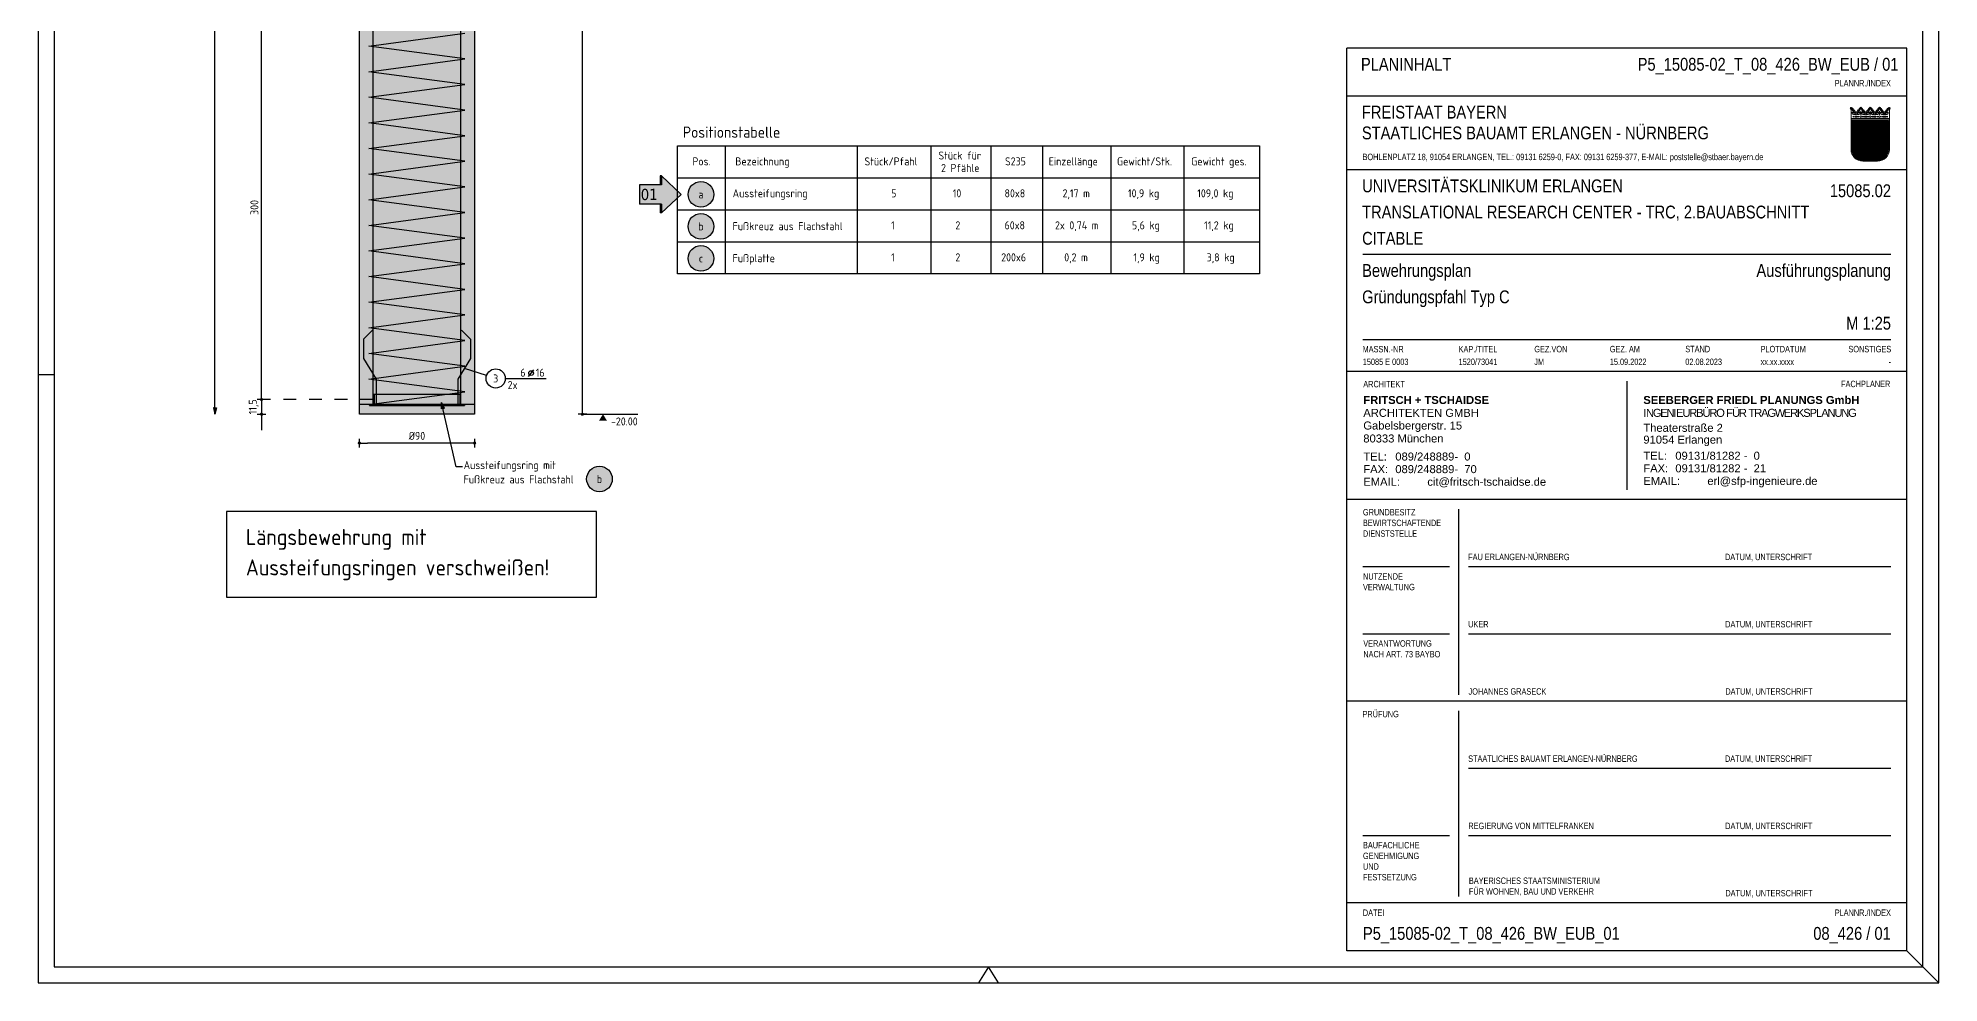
# Model space of a CAD drawing. Extents: x -16.3 to 3.5, y -17.8 to 4.2.
# Drawn here: x -16.27 to -1.42, y -17.78 to -10.4 of the extents above; entities that cross this region are included whole.
import ezdxf
from ezdxf.enums import TextEntityAlignment as Align

# ---------------------------------------------------------------- set-up
doc = ezdxf.new("R2010")
doc.units = 0
doc.header["$LTSCALE"] = 0.25
doc.linetypes.add('AUSGEZOGEN', pattern=[1000.01, 1000, 0.01])
doc.linetypes.add('DASHDOT2', pattern=[0.5, 0.25, -0.125, 0, -0.125])
for name, color, linetype in [('40 A Plankopf Text F+T', 7, 'Continuous'), ('ACHSEN', 7, 'Continuous'), ('BET-ANS', 7, 'Continuous'), ('BETON', 7, 'Continuous'), ('grau_hell', 7, 'Continuous'), ('grau_mittel', 7, 'Continuous'), ('HILFE', 7, 'Continuous'), ('index', 7, 'Continuous'), ('koten', 7, 'Continuous'), ('MASSE', 7, 'Continuous'), ('OBJEKT', 7, 'Continuous'), ('POS', 7, 'Continuous'), ('RAHMEN', 7, 'Continuous'), ('RND', 7, 'Continuous'), ('STAHL', 7, 'Continuous'), ('TEXT', 7, 'Continuous')]:
    doc.layers.add(name, color=color, linetype=linetype)
doc.layers.add('NOPLOT', color=7, linetype='Continuous', plot=False)
doc.styles.add('ERSTELLTER_STIL_3', font='arial.ttf')
doc.styles.add('ERSTELLTER_STIL_4', font='arialbd.ttf')
doc.styles.add('helv', font='tahoma.ttf')
doc.styles.add('plankopf_ArialN', font='ARIALN.TTF')
doc.styles.add('txt', font='isocp.shx')
doc.dimstyles.new('DOT_I', dxfattribs={"dimscale": 0.25, "dimtxt": 0.25, "dimasz": 0.25, "dimexe": 0.1, "dimexo": 0.3, "dimgap": 0.1, "dimtad": 1, "dimdec": 3, "dimzin": 3, "dimtxsty": 'txt', "dimblk": 'DOT', "dimblk1": 'DOT', "dimblk2": 'DOT', "dimsah": 1, "dimcen": 0.1, "dimse1": 1, "dimse2": 1, "dimazin": 0, "dimtfac": 1, "dimtdec": 4, "dimtix": 1, "dimtmove": 2, "dimatfit": 3, "dimfxl": 0, "dimtvp": 1, "dimtolj": 1, "dimtzin": 0, "dimarcsym": 0})
pattern_1 = [(0, (-322.07857, -163.97815), (8e-17, 0.254), [])]

# ---------------------------------------------------------------- blocks, each defined once
blk = doc.blocks.new('DINA1')
at = {"layer": 'RAHMEN'}
for p, q in [((0, 59.4), (0, 0)), ((84.1, 59.4), (0, 59.4)), ((84.1, 0), (84.1, 59.4)), ((0, 0), (84.1, 0))]:
    blk.add_line(p, q, dxfattribs=at)
at = {"layer": 'RAHMEN', "color": 5}
for p, q in [((2, 58.9), (2, 0.5)), ((83.6, 58.9), (2, 58.9)), ((83.6, 0.5), (83.6, 58.9)), ((2, 0.5), (83.6, 0.5))]:
    blk.add_line(p, q, dxfattribs=at)
at = {"layer": 'RAHMEN', "color": 7, "linetype": 'Continuous'}
for p, q in [((41.74, 59.4), (42.05, 58.9)), ((42.05, 58.9), (42.36, 59.4)), ((84.1, 30.01), (83.6, 29.7)), ((83.6, 29.7), (84.1, 29.39)), ((42.05, 0.5), (41.74, 0)), ((42.36, 0), (42.05, 0.5))]:
    blk.add_line(p, q, dxfattribs=at)
at = {"layer": 'RAHMEN', "color": 7}
for p, q in [((21, 0), (21, 0.5)), ((46.1, 0), (46.1, 0.5)), ((65.1, 0.5), (65.1, 0))]:
    blk.add_line(p, q, dxfattribs=at)
at = {"layer": 'RAHMEN', "color": 7, "style": 'txt'}
blk.add_text('DIN A1   0.5 m2', height=0.25, dxfattribs=at).set_placement((1.989, 0.133))
blk = doc.blocks.new('Bundeslandwappen')
at = {"lineweight": 9, "true_color": 0xffffff}
for points in [[(-5.75, 16.5), (-5.98, 16.5), (-5.98, 16.29), (-5.75, 16.29)], [(-5.09, 15.68), (-5.31, 15.68), (-5.31, 15.47), (-5.09, 15.47)], [(-3.49, 15.68), (-3.71, 15.68), (-3.71, 15.47), (-3.49, 15.47)], [(-2.82, 16.5), (-3.05, 16.5), (-3.05, 16.29), (-2.82, 16.29)], [(-2.15, 15.68), (-2.38, 15.68), (-2.38, 15.47), (-2.15, 15.47)], [(-0.56, 15.68), (-0.78, 15.68), (-0.78, 15.47), (-0.56, 15.47)], [(0.11, 16.5), (-0.11, 16.5), (-0.11, 16.29), (0.11, 16.29)], [(0.78, 15.68), (0.56, 15.68), (0.56, 15.47), (0.78, 15.47)], [(2.38, 15.68), (2.15, 15.68), (2.15, 15.47), (2.38, 15.47)], [(3.05, 16.5), (2.82, 16.5), (2.82, 16.29), (3.05, 16.29)], [(3.71, 15.68), (3.49, 15.68), (3.49, 15.47), (3.71, 15.47)], [(5.31, 15.68), (5.09, 15.68), (5.09, 15.47), (5.31, 15.47)], [(5.98, 16.5), (5.75, 16.5), (5.75, 16.29), (5.98, 16.29)]]:
    blk.add_hatch(color=7, dxfattribs=at).paths.add_polyline_path(points)
at = {"true_color": 0xffffff}
for points in [[(-5.34, 12.59), (-5.7, 12.59), (-5.7, 12.19), (-5.07, 11.96)], [(-1.42, 10.67), (-5.07, 11.96), (-3.57, 8.42), (0.08, 7.13)], [(0.86, 12.59), (-2.24, 12.59), (-1.42, 10.67), (2.23, 9.38)], [(3.96, 12.59), (1.66, 12.59), (4.37, 11.63)], [(-3.57, 8.42), (-5.7, 9.18), (-5.7, 6.17), (-2.07, 4.88)], [(-5.7, 6.14), (-5.7, 3.7, 0.041392), (-5.65, 3.14), (-4.21, 2.63)], [(3.73, 5.84), (0.08, 7.13), (1.58, 3.59), (5.23, 2.29)], [(5.7, 8.15), (2.23, 9.38), (3.73, 5.84), (5.7, 5.14)], [(5.7, 11.16), (4.37, 11.63), (5.7, 8.5)], [(-0.56, 1.34), (-4.21, 2.63), (-3.29, 0.45, 0.073774), (-2.3, 0.3), (-0.12, 0.3)], [(1.58, 3.59), (-2.07, 4.88), (-0.56, 1.34), (2.36, 0.3, 0.043654), (2.95, 0.36)]]:
    blk.add_hatch(color=7, dxfattribs=at).paths.add_polyline_path(points)
at = {"lineweight": 9}
h = blk.add_hatch(dxfattribs=at)
h.set_pattern_fill('ANSI31', color=256, scale=0.08, angle=315, style=0)
h.set_pattern_definition(pattern_1)
h.paths.add_polyline_path([(-5.07, 11.96), (-5.7, 12.19), (-5.7, 9.18), (-3.57, 8.42)])
h = blk.add_hatch(dxfattribs=at)
h.set_pattern_fill('ANSI31', color=256, scale=0.08, angle=315, style=0)
h.set_pattern_definition(pattern_1)
h.paths.add_polyline_path([(-2.24, 12.59), (-5.34, 12.59), (-5.07, 11.96), (-1.42, 10.67)])
h = blk.add_hatch(dxfattribs=at)
h.set_pattern_fill('ANSI31', color=256, scale=0.08, angle=315, style=0)
h.set_pattern_definition(pattern_1)
h.paths.add_polyline_path([(4.37, 11.63), (1.66, 12.59), (0.86, 12.59), (2.23, 9.38), (5.7, 8.15), (5.7, 8.5)])
h = blk.add_hatch(dxfattribs=at)
h.set_pattern_fill('ANSI31', color=256, scale=0.08, angle=315, style=0)
h.set_pattern_definition(pattern_1)
h.paths.add_polyline_path([(5.7, 12.59), (3.96, 12.59), (4.37, 11.63), (5.7, 11.16)])
h = blk.add_hatch(dxfattribs=at)
h.set_pattern_fill('ANSI31', color=256, scale=0.08, angle=315, style=0)
h.set_pattern_definition(pattern_1)
h.paths.add_polyline_path([(-2.07, 4.88), (-5.7, 6.17), (-5.7, 6.14), (-4.21, 2.63), (-0.56, 1.34)])
h = blk.add_hatch(dxfattribs=at)
h.set_pattern_fill('ANSI31', color=256, scale=0.08, angle=315, style=0)
h.set_pattern_definition(pattern_1)
h.paths.add_polyline_path([(0.08, 7.13), (-3.57, 8.42), (-2.07, 4.88), (1.58, 3.59)])
h = blk.add_hatch(dxfattribs=at)
h.set_pattern_fill('ANSI31', color=256, scale=0.08, angle=315, style=0)
h.set_pattern_definition(pattern_1)
h.paths.add_polyline_path([(2.23, 9.38), (-1.42, 10.67), (0.08, 7.13), (3.73, 5.84)])
h = blk.add_hatch(dxfattribs=at)
h.set_pattern_fill('ANSI31', color=256, scale=0.08, angle=315, style=0)
h.set_pattern_definition(pattern_1)
h.paths.add_polyline_path([(-4.21, 2.63), (-5.65, 3.14, 0.285055), (-3.29, 0.45)])
h = blk.add_hatch(dxfattribs=at)
h.set_pattern_fill('ANSI31', color=256, scale=0.08, angle=315, style=0)
h.set_pattern_definition(pattern_1)
h.paths.add_polyline_path([(-0.56, 1.34), (-0.12, 0.3), (2.3, 0.3, 0.004354), (2.36, 0.3)])
h = blk.add_hatch(dxfattribs=at)
h.set_pattern_fill('ANSI31', color=256, scale=0.08, angle=315, style=0)
h.set_pattern_definition(pattern_1)
h.paths.add_polyline_path([(5.31, 2.11), (5.23, 2.29), (1.58, 3.59), (2.95, 0.36, 0.22704)])
h = blk.add_hatch(dxfattribs=at)
h.set_pattern_fill('ANSI31', color=256, scale=0.08, angle=315, style=0)
h.set_pattern_definition(pattern_1)
h.paths.add_polyline_path([(5.7, 5.14), (3.73, 5.84), (5.23, 2.29), (5.37, 2.24, 0.111178), (5.7, 3.7)])
for p, q in [((-6, 16.1), (-6, 3.7)), ((-6, 13.29), (6, 13.29)), ((-6, 12.94), (6, 12.94)), ((-5.7, 12.59), (-5.7, 3.7)), ((-5.7, 12.59), (5.7, 12.59)), ((-5.7, 12.19), (5.7, 8.15)), ((-5.64, 14.97), (-5.64, 15.18)), ((-5.61, 16.59), (-5.62, 16.68)), ((-5.34, 12.59), (-0.12, 0.3)), ((-5.33, 15.19), (-5.33, 15.05)), ((-4.68, 14.54), (-5.26, 14.54)), ((-4.12, 14.54), (-3.54, 14.54)), ((-3.47, 15.19), (-3.47, 15.05)), ((-3.36, 13.9), (-2.93, 14.17)), ((-2.93, 13.63), (-3.36, 13.9)), ((-3.19, 16.59), (-3.18, 16.67)), ((-3.16, 14.97), (-3.16, 15.18)), ((-2.93, 15.58), (-2.93, 14.47)), ((-2.93, 14.17), (-2.5, 13.9)), ((-2.5, 13.9), (-2.93, 13.63)), ((-2.71, 14.97), (-2.71, 15.18)), ((-2.68, 16.59), (-2.69, 16.67)), ((-2.4, 15.19), (-2.4, 15.05)), ((-1.74, 14.54), (-2.32, 14.54)), ((-2.24, 12.59), (2.95, 0.36)), ((-1.19, 14.54), (-0.61, 14.54)), ((-0.54, 15.19), (-0.54, 15.05)), ((0, 14.17), (-0.43, 13.9)), ((-0.43, 13.9), (0, 13.63)), ((-0.25, 16.59), (-0.24, 16.67)), ((-0.22, 14.97), (-0.22, 15.18)), ((0, 15.58), (0, 14.47)), ((0.43, 13.9), (0, 14.17)), ((0, 13.63), (0.43, 13.9)), ((0.22, 14.97), (0.22, 15.18)), ((0.25, 16.59), (0.24, 16.67)), ((0.54, 15.19), (0.54, 15.05)), ((1.19, 14.54), (0.61, 14.54)), ((0.86, 12.59), (5.31, 2.11)), ((1.66, 12.59), (5.7, 11.16)), ((1.74, 14.54), (2.32, 14.54)), ((2.4, 15.19), (2.4, 15.05)), ((2.93, 14.17), (2.5, 13.9)), ((2.5, 13.9), (2.93, 13.63)), ((2.68, 16.59), (2.69, 16.67)), ((2.71, 14.97), (2.71, 15.18)), ((2.93, 15.58), (2.93, 14.47)), ((3.36, 13.9), (2.93, 14.17)), ((2.93, 13.63), (3.36, 13.9)), ((3.16, 14.97), (3.16, 15.18)), ((3.19, 16.59), (3.18, 16.67)), ((3.47, 15.19), (3.47, 15.05)), ((4.12, 14.54), (3.54, 14.54)), ((3.96, 12.59), (5.7, 8.5)), ((4.68, 14.54), (5.26, 14.54)), ((5.33, 15.19), (5.33, 15.05)), ((5.61, 16.59), (5.62, 16.68)), ((5.64, 14.97), (5.64, 15.18)), ((5.7, 3.7), (5.7, 12.59)), ((6, 3.7), (6, 16.1)), ((-5.7, 9.18), (5.7, 5.14)), ((-5.7, 6.17), (5.37, 2.24)), ((-5.7, 6.14), (-3.29, 0.45)), ((-5.66, 3.14), (2.36, 0.3)), ((-2.3, 0.3), (2.3, 0.3)), ((-2.3, 0), (2.3, 0))]:
    blk.add_line(p, q, dxfattribs=at)
for points in [[(-5.75, 16.29), (-5.98, 16.29), (-5.98, 16.5), (-5.75, 16.5)], [(-5.09, 15.47), (-5.31, 15.47), (-5.31, 15.68), (-5.09, 15.68)], [(-4.07, 13.71), (-4.83, 13.71), (-4.83, 14.1), (-4.07, 14.1)], [(-3.71, 15.47), (-3.49, 15.47), (-3.49, 15.68), (-3.71, 15.68)], [(-2.82, 16.29), (-3.05, 16.29), (-3.05, 16.5), (-2.82, 16.5)], [(-2.15, 15.47), (-2.38, 15.47), (-2.38, 15.68), (-2.15, 15.68)], [(-1.8, 13.71), (-1.04, 13.71), (-1.04, 14.1), (-1.8, 14.1)], [(-0.78, 15.47), (-0.56, 15.47), (-0.56, 15.68), (-0.78, 15.68)], [(0.11, 16.29), (-0.11, 16.29), (-0.11, 16.5), (0.11, 16.5)], [(0.78, 15.47), (0.56, 15.47), (0.56, 15.68), (0.78, 15.68)], [(1.8, 13.71), (1.04, 13.71), (1.04, 14.1), (1.8, 14.1)], [(2.15, 15.47), (2.38, 15.47), (2.38, 15.68), (2.15, 15.68)], [(3.05, 16.29), (2.82, 16.29), (2.82, 16.5), (3.05, 16.5)], [(3.71, 15.47), (3.49, 15.47), (3.49, 15.68), (3.71, 15.68)], [(4.07, 13.71), (4.83, 13.71), (4.83, 14.1), (4.07, 14.1)], [(5.09, 15.47), (5.31, 15.47), (5.31, 15.68), (5.09, 15.68)], [(5.75, 16.29), (5.98, 16.29), (5.98, 16.5), (5.75, 16.5)]]:
    blk.add_lwpolyline(points, close=True, dxfattribs=at)
for centre in [(-5.28, 13.9), (-3.71, 13.9), (-2.2, 13.9), (-0.68, 13.9), (0.68, 13.9), (2.2, 13.9), (3.71, 13.9), (5.28, 13.9)]:
    blk.add_circle(centre, 0.123, dxfattribs=at)
for centre, radius, start, end in [((-5.89, 16.45), 0.362, 44.66814, 253.11831), ((-5.67, 16.67), 0.05, 6.6615, 44.66814), ((-5.49, 15.18), 0.157, 3.2756, 179.55206), ((-5.19, 14.99), 0.453, 182.83284, 261.30427), ((-5.56, 16.59), 0.05, 186.6615, 265.62087), ((-5.42, 15.99), 0.179, 74.78828, 15.13561), ((-5.59, 16.26), 0.281, 346.02321, 85.62087), ((-5.36, 16.21), 0.05, 254.78828, 346.02321), ((-5.26, 15.23), 0.191, 249.63581, 3.08566), ((-5.2, 16.05), 0.05, 93.06329, 195.13561), ((-5.19, 15.87), 0.224, 350.95424, 93.06329), ((-5.02, 15.24), 0.05, 82.94673, 183.08566), ((-4.99, 15.54), 0.249, 262.94673, 77.88554), ((-4.92, 15.83), 0.05, 170.95424, 257.88554), ((-4.62, 14.89), 0.224, 71.40005, 0), ((-4.71, 14.85), 0.312, 275.96495, 353.97732), ((-4.4, 15.24), 0.208, 317.07745, 222.92255), ((-4.18, 14.89), 0.224, 180, 108.59995), ((-4.09, 14.85), 0.312, 186.02268, 264.03505), ((-3.81, 15.54), 0.249, 102.11446, 277.05327), ((-3.88, 15.83), 0.05, 282.11446, 9.04576), ((-3.61, 15.87), 0.224, 86.93671, 189.04576), ((-3.78, 15.24), 0.05, 356.91434, 97.05327), ((-3.54, 15.23), 0.191, 176.91434, 290.36419), ((-3.6, 16.05), 0.05, 344.86439, 86.93671), ((-3.38, 15.99), 0.179, 164.86439, 105.21172), ((-3.61, 14.99), 0.453, 278.69573, 357.16716), ((-3.21, 16.26), 0.281, 94.37913, 193.97679), ((-3.44, 16.21), 0.05, 193.97679, 285.21172), ((-3.31, 15.18), 0.157, 0.44794, 176.7244), ((-3.24, 16.59), 0.05, 274.37913, 353.3385), ((-3.13, 16.67), 0.05, 155.22882, 173.3385), ((-2.93, 16.58), 0.264, 24.0166, 155.34093), ((-2.55, 15.18), 0.157, 3.2756, 179.55206), ((-2.26, 14.99), 0.453, 182.83284, 261.30427), ((-2.74, 16.66), 0.05, 6.6615, 24.0166), ((-2.63, 16.59), 0.05, 186.6615, 265.62087), ((-2.49, 15.99), 0.179, 74.78828, 15.13561), ((-2.65, 16.26), 0.281, 346.02321, 85.62087), ((-2.43, 16.21), 0.05, 254.78828, 346.02321), ((-2.33, 15.23), 0.191, 249.63581, 3.08566), ((-2.27, 16.05), 0.05, 93.06329, 195.13561), ((-2.26, 15.87), 0.224, 350.95424, 93.06329), ((-2.09, 15.24), 0.05, 82.94673, 183.08566), ((-2.05, 15.54), 0.249, 262.94673, 77.88554), ((-1.99, 15.83), 0.05, 170.95424, 257.88554), ((-1.69, 14.89), 0.224, 71.40005, 0), ((-1.78, 14.85), 0.312, 275.96495, 353.97732), ((-1.47, 15.24), 0.208, 317.07745, 222.92255), ((-1.24, 14.89), 0.224, 180, 108.59995), ((-1.16, 14.85), 0.312, 186.02268, 264.03505), ((-0.88, 15.54), 0.249, 102.11446, 277.05327), ((-0.94, 15.83), 0.05, 282.11446, 9.04576), ((-0.67, 15.87), 0.224, 86.93671, 189.04576), ((-0.84, 15.24), 0.05, 356.91434, 97.05327), ((-0.6, 15.23), 0.191, 176.91434, 290.36419), ((-0.66, 16.05), 0.05, 344.86439, 86.93671), ((-0.44, 15.99), 0.179, 164.86439, 105.21172), ((-0.68, 14.99), 0.453, 278.69573, 357.16716), ((-0.28, 16.26), 0.281, 94.37913, 193.97679), ((-0.5, 16.21), 0.05, 193.97679, 285.21172), ((-0.38, 15.18), 0.157, 0.44794, 176.7244), ((-0.3, 16.59), 0.05, 274.37913, 353.3385), ((0, 16.58), 0.264, 24.0166, 155.34093), ((-0.19, 16.67), 0.05, 155.22882, 173.3385), ((0.38, 15.18), 0.157, 3.2756, 179.55206), ((0.68, 14.99), 0.453, 182.83284, 261.30427), ((0.19, 16.66), 0.05, 6.6615, 24.0166), ((0.3, 16.59), 0.05, 186.6615, 265.62087), ((0.44, 15.99), 0.179, 74.78828, 15.13561), ((0.28, 16.26), 0.281, 346.02321, 85.62087), ((0.5, 16.21), 0.05, 254.78828, 346.02321), ((0.6, 15.23), 0.191, 249.63581, 3.08566), ((0.66, 16.05), 0.05, 93.06329, 195.13561), ((0.67, 15.87), 0.224, 350.95424, 93.06329), ((0.84, 15.24), 0.05, 82.94673, 183.08566), ((0.88, 15.54), 0.249, 262.94673, 77.88554), ((0.94, 15.83), 0.05, 170.95424, 257.88554), ((1.24, 14.89), 0.224, 71.40005, 0), ((1.16, 14.85), 0.312, 275.96495, 353.97732), ((1.47, 15.24), 0.208, 317.07745, 222.92255), ((1.69, 14.89), 0.224, 180, 108.59995), ((1.78, 14.85), 0.312, 186.02268, 264.03505), ((2.05, 15.54), 0.249, 102.11446, 277.05327), ((1.99, 15.83), 0.05, 282.11446, 9.04576), ((2.26, 15.87), 0.224, 86.93671, 189.04576), ((2.09, 15.24), 0.05, 356.91434, 97.05327), ((2.33, 15.23), 0.191, 176.91434, 290.36419), ((2.27, 16.05), 0.05, 344.86439, 86.93671), ((2.49, 15.99), 0.179, 164.86439, 105.21172), ((2.26, 14.99), 0.453, 278.69573, 357.16716), ((2.65, 16.26), 0.281, 94.37913, 193.97679), ((2.43, 16.21), 0.05, 193.97679, 285.21172), ((2.55, 15.18), 0.157, 0.44794, 176.7244), ((2.63, 16.59), 0.05, 274.37913, 353.3385), ((2.93, 16.58), 0.264, 24.0166, 155.34093), ((2.74, 16.67), 0.05, 155.22882, 173.3385), ((3.31, 15.18), 0.157, 3.2756, 179.55206), ((3.61, 14.99), 0.453, 182.83284, 261.30427), ((3.13, 16.66), 0.05, 6.6615, 24.0166), ((3.24, 16.59), 0.05, 186.6615, 265.62087), ((3.38, 15.99), 0.179, 74.78828, 15.13561), ((3.21, 16.26), 0.281, 346.02321, 85.62087), ((3.44, 16.21), 0.05, 254.78828, 346.02321), ((3.54, 15.23), 0.191, 249.63581, 3.08566), ((3.6, 16.05), 0.05, 93.06329, 195.13561), ((3.61, 15.87), 0.224, 350.95424, 93.06329), ((3.78, 15.24), 0.05, 82.94673, 183.08566), ((3.81, 15.54), 0.249, 262.94673, 77.88554), ((3.88, 15.83), 0.05, 170.95424, 257.88554), ((4.18, 14.89), 0.224, 71.40005, 0), ((4.09, 14.85), 0.312, 275.96495, 353.97732), ((4.4, 15.24), 0.208, 317.07745, 222.92255), ((4.62, 14.89), 0.224, 180, 108.59995), ((4.71, 14.85), 0.312, 186.02268, 264.03505), ((4.99, 15.54), 0.249, 102.11446, 277.05327), ((4.92, 15.83), 0.05, 282.11446, 9.04576), ((5.19, 15.87), 0.224, 86.93671, 189.04576), ((5.02, 15.24), 0.05, 356.91434, 97.05327), ((5.26, 15.23), 0.191, 176.91434, 290.36419), ((5.2, 16.05), 0.05, 344.86439, 86.93671), ((5.42, 15.99), 0.179, 164.86439, 105.21172), ((5.19, 14.99), 0.453, 278.69573, 357.16716), ((5.59, 16.26), 0.281, 94.37913, 193.97679), ((5.36, 16.21), 0.05, 193.97679, 285.21172), ((5.49, 15.18), 0.157, 0.44794, 176.7244), ((5.56, 16.59), 0.05, 274.37913, 353.3385), ((5.67, 16.67), 0.05, 135.33186, 173.3385), ((5.89, 16.45), 0.362, 286.88169, 135.33186), ((-2.3, 3.7), 3.7, 180, 270), ((-2.3, 3.7), 3.4, 180, 270), ((2.3, 3.7), 3.7, 270, 0), ((2.3, 3.7), 3.4, 270, 0)]:
    blk.add_arc(centre, radius, start, end, dxfattribs=at)
blk = doc.blocks.new('Plankopf_PU')
for p, q in [((-18.5, 25.4), (-18.5, 27.7)), ((-1, 27.7), (-18.5, 27.7)), ((-1, 27.7), (-18.5, 27.7)), ((-1, 25.4), (-1, 27.7)), ((-1, 25.4), (-18.5, 25.4)), ((-1, 25.4), (-18.5, 25.4)), ((-18.5, 19.1), (-18.5, 25.4)), ((-1, 19.1), (-1, 25.4)), ((-1.5, 22.75), (-18, 22.75)), ((-18, 20.1), (-1.5, 20.1)), ((-18.5, 15.1), (-18.5, 19.1)), ((-1, 19.1), (-18.5, 19.1)), ((-1, 15.1), (-1, 19.1)), ((-9.75, 18.8), (-9.75, 15.4)), ((-1, 15.1), (-18.5, 15.1)), ((-1, 15.1), (-18.5, 15.1)), ((-18.5, 8.8), (-18.5, 15.1)), ((-1, 8.8), (-1, 15.1)), ((-15, 9), (-15, 14.8)), ((-15.3, 13), (-18, 13)), ((-1.5, 13), (-14.7, 13)), ((-15.3, 10.9), (-18, 10.9)), ((-1.5, 10.9), (-14.7, 10.9)), ((-18.5, 2.5), (-18.5, 8.8)), ((-1, 8.8), (-18.5, 8.8)), ((-15, 2.7), (-15, 8.5)), ((-1, 2.5), (-1, 8.8)), ((-1.5, 6.7), (-14.7, 6.7)), ((-15.3, 4.6), (-18, 4.6)), ((-1.5, 4.6), (-14.7, 4.6)), ((-1, 2.5), (-18.5, 2.5)), ((-18.5, 1), (-18.5, 2.5)), ((-1, 2.5), (-18.5, 2.5)), ((-1, 1), (-1, 2.5)), ((-1, 1), (-18.5, 1))]:
    blk.add_line(p, q)
at = {"xscale": 0.1, "yscale": 0.1, "zscale": 0.1}
blk.add_blockref('Bundeslandwappen', (-2.148, 25.669), dxfattribs=at)
at = {"linetype": 'AUSGEZOGEN', "lineweight": 35, "style": 'plankopf_ArialN'}
for s, height, p in [('FREISTAAT BAYERN', 0.4, (-18.032, 27.401)), ('PRÜFUNG', 0.2, (-18.013, 8.5))]:
    blk.add_text(s, height=height, dxfattribs=at).set_placement(p, align=Align.TOP_LEFT)
blk.add_text('STAATLICHES BAUAMT ERLANGEN - NÜRNBERG', height=0.4, dxfattribs=at).set_placement((-18.032, 26.552), align=Align.MIDDLE_LEFT)
at = {"style": 'plankopf_ArialN'}
for s, p in [('BOHLENPLATZ 18, 91054 ERLANGEN, TEL.: 09131 6259-0, FAX: 09131 6259-377, E-MAIL: poststelle@stbaer.bayern.de', (-18.012, 25.702)), ('MASSN.-NR', (-18.011, 19.698)), ('KAP./TITEL', (-15.01, 19.698)), ('GEZ.VON', (-12.644, 19.7)), ('GEZ. AM', (-10.286, 19.7)), ('STAND', (-7.927, 19.702)), ('PLOTDATUM', (-5.574, 19.7)), ('FAU ERLANGEN-NÜRNBERG', (-14.712, 13.207)), ('DATUM, UNTERSCHRIFT', (-6.687, 13.207)), ('UKER', (-14.712, 11.107)), ('DATUM, UNTERSCHRIFT', (-6.68, 11.106)), ('JOHANNES GRASECK', (-14.7, 9.005)), ('DATUM, UNTERSCHRIFT', (-6.675, 9.005)), ('STAATLICHES BAUAMT ERLANGEN-NÜRNBERG', (-14.712, 6.907)), ('DATUM, UNTERSCHRIFT', (-6.687, 6.907)), ('REGIERUNG VON MITTELFRANKEN', (-14.705, 4.806)), ('DATUM, UNTERSCHRIFT', (-6.68, 4.806)), ('DATUM, UNTERSCHRIFT', (-6.675, 2.705)), ('DATEI', (-18.002, 2.095))]:
    blk.add_text(s, height=0.2, dxfattribs=at).set_placement(p)
for s, p in [('SONSTIGES', (-1.493, 19.7)), ('PLANNR./INDEX', (-1.501, 2.095))]:
    blk.add_text(s, height=0.2, dxfattribs=at).set_placement(p, align=Align.RIGHT)
at = {"linetype": 'AUSGEZOGEN', "lineweight": 35, "style": 'plankopf_ArialN'}
blk.add_text('ARCHITEKT', height=0.2, dxfattribs=at).set_placement((-17.989, 18.607))
blk.add_text('FACHPLANER', height=0.2, dxfattribs=at).set_placement((-1.52, 18.611), align=Align.RIGHT)
at = {"insert": (-5.574, 19.303), "char_height": 0.2, "attachment_point": 7, "style": 'plankopf_ArialN'}
blk.add_mtext('xx.xx.xxxx', dxfattribs=at)
at = {"char_height": 0.2, "attachment_point": 1, "style": 'plankopf_ArialN'}
for s, insert, width in [('GRUNDBESITZ\\PBEWIRTSCHAFTENDE DIENSTSTELLE', (-18, 14.804), 2.5), ('NUTZENDE^JVERWALTUNG', (-17.998, 12.8), 2.69843), ('VERANTWORTUNG  NACH ART. 73 BAYBO', (-17.988, 10.705), 2.68768), ('BAUFACHLICHE GENEHMIGUNG UND FESTSETZUNG', (-17.998, 4.404), 2.2311), ('BAYERISCHES STAATSMINISTERIUM ^JFÜR WOHNEN, BAU UND VERKEHR', (-14.689, 3.294), 9.29412)]:
    blk.add_mtext(s, dxfattribs=dict(at, insert=insert, width=width))
at = {"style": 'plankopf_ArialN'}
for tag, p in [('PROJEKTBEZEICHNUNGZ1', (-18.025, 24.578)), ('PROJEKTBEZEICHNUNGZ2', (-18.025, 23.761)), ('PROJEKTBEZEICHNUNGZ3', (-18.025, 22.941))]:
    blk.add_attdef(tag, text='', height=0.4, dxfattribs=at).set_placement(p, align=Align.BOTTOM_LEFT)
for tag, p in [('GEB.-NR', (-1.5, 24.946)), ('0.000X', (-1.507, 1.749))]:
    blk.add_attdef(tag, text='', height=0.4, dxfattribs=at).set_placement(p, align=Align.TOP_RIGHT)
for tag, p, height in [('PLANINHALTZ1', (-18.025, 22.055), 0.4), ('PLANINHALTZ2', (-18.025, 21.232), 0.4), ('PLANINHALTZ3', (-18.025, 20.409), 0.4), ('MASSN.-NR', (-18.005, 19.303), 0.2), ('KAPITEL/TITEL', (-15.01, 19.303), 0.2), ('GEZ_VON', (-12.644, 19.303), 0.2), ('GEZ_AM', (-10.286, 19.303), 0.2), ('STAND', (-7.927, 19.303), 0.2)]:
    blk.add_attdef(tag, p, '', height=height, dxfattribs=at)
for tag, height, p in [('PLANUNGSPHASE', 0.4, (-1.5, 22.055)), ('PROJEKTKATEGORIE', 0.4, (-1.5, 21.232)), ('MAßSTAB', 0.4, (-1.5, 20.409)), ('SONSTIGES', 0.2, (-1.5, 19.303))]:
    blk.add_attdef(tag, text='', height=height, dxfattribs=at).set_placement(p, align=Align.RIGHT)
at = {"layer": '40 A Plankopf Text F+T', "color": 7, "linetype": 'Continuous', "lineweight": 13, "char_height": 0.25, "attachment_point": 7}
for s, insert, style in [('\\A1;ARCHITEKTEN GMBH', (-17.988, 17.68), 'ERSTELLTER_STIL_3'), ('\\A1;FRITSCH + TSCHAIDSE ', (-17.988, 18.081), 'ERSTELLTER_STIL_4'), ('\\A1;SEEBERGER FRIEDL PLANUNGS GmbH', (-9.238, 18.081), 'ERSTELLTER_STIL_4'), ('\\A1;{\\T0.8;INGENIEURBÜRO FÜR TRAGWERKSPLANUNG}', (-9.238, 17.68), 'ERSTELLTER_STIL_3'), ('\\A1;Gabelsbergerstr. 15', (-17.988, 17.212), 'ERSTELLTER_STIL_3'), ('\\A1;Theaterstraße 2', (-9.238, 17.212), 'ERSTELLTER_STIL_3'), ('\\A1;80333 München', (-17.988, 16.879), 'ERSTELLTER_STIL_3'), ('\\A1;91054 Erlangen', (-9.238, 16.771), 'ERSTELLTER_STIL_3')]:
    blk.add_mtext(s, dxfattribs=dict(at, insert=insert, style=style))
at = {"layer": '40 A Plankopf Text F+T', "color": 7, "linetype": 'Continuous', "lineweight": 13, "char_height": 0.25, "attachment_point": 7, "line_spacing_factor": 0.945293, "style": 'ERSTELLTER_STIL_3'}
for s, insert in [('\\A1;TEL: ^I089/248889-  0\\PFAX: ^I089/248889-  70\\PEMAIL: ^Icit@fritsch-tschaidse.de', (-17.988, 15.481)), ('\\A1;TEL: ^I09131/81282 -  0\\PFAX: ^I09131/81282 -  21\\PEMAIL: ^Ierl@sfp-ingenieure.de', (-9.238, 15.481))]:
    blk.add_mtext(s, dxfattribs=dict(at, insert=insert))
blk = doc.blocks.new('DOT')
at = {"layer": 'MASSE', "color": 7, "linetype": 'Continuous'}
for p, q in [((0, 0), (-1, 0)), ((0, 0.54), (0, -0.54))]:
    blk.add_line(p, q, dxfattribs=at)
at = {"layer": 'MASSE', "color": 7, "linetype": 'Continuous', "const_width": 0.2}
blk.add_lwpolyline([(-0.1, 0, 1), (0.1, 0, 1)], format="xyb", close=True, dxfattribs=at)
blk = doc.blocks.new('*D20')
at = {"layer": 'Defpoints', "color": 0, "linetype": 'AUSGEZOGEN', "transparency": 16777216}
for p in [(-12.017, -0.787), (-12.017, -0.787), (-12.017, -13.337)]:
    blk.add_point(p, dxfattribs=at)
at = {"layer": 'MASSE', "color": 0, "linetype": 'AUSGEZOGEN', "lineweight": -2, "transparency": 16777216}
blk.add_line((-12.017, -13.274), (-12.017, -0.849), dxfattribs=at)
at = {"layer": 'MASSE', "color": 0, "linetype": 'AUSGEZOGEN', "lineweight": -2, "transparency": 16777216, "xscale": 0.0625, "yscale": 0.0625, "zscale": 0.0625}
for p, rotation in [((-12.017, -0.787), 90), ((-12.017, -13.337), 270)]:
    blk.add_blockref('DOT', p, dxfattribs=dict(at, rotation=rotation))
at = {"layer": 'MASSE', "color": 0, "linetype": 'AUSGEZOGEN', "transparency": 16777216, "insert": (-12.073, -7.062), "char_height": 0.0625, "attachment_point": 5, "rotation": 90, "style": 'txt'}
blk.add_mtext('\\A1;1255', dxfattribs=at)
blk = doc.blocks.new('OKRD_U')
at = {"color": 0, "linetype": 'ByBlock'}
blk.add_solid([(-0.125, -0.202), (0.125, -0.202), (0, 0)], dxfattribs=at)
at = {"color": 0, "linetype": 'ByBlock', "style": 'txt'}
blk.add_attdef('OKRD', (0.25, -0.35), '', height=0.25, dxfattribs=at)
blk = doc.blocks.new('*D21')
at = {"layer": 'Defpoints', "color": 0, "linetype": 'AUSGEZOGEN', "transparency": 16777216}
for p in [(-13.759, -13.562), (-13.759, -13.562), (-12.859, -13.562)]:
    blk.add_point(p, dxfattribs=at)
at = {"layer": 'MASSE', "color": 0, "linetype": 'AUSGEZOGEN', "lineweight": -2, "transparency": 16777216}
blk.add_line((-12.921, -13.562), (-13.696, -13.562), dxfattribs=at)
at = {"layer": 'MASSE', "color": 0, "linetype": 'AUSGEZOGEN', "lineweight": -2, "transparency": 16777216, "xscale": 0.0625, "yscale": 0.0625, "zscale": 0.0625, "rotation": 180}
blk.add_blockref('DOT', (-13.759, -13.562), dxfattribs=at)
at = {"layer": 'MASSE', "color": 0, "linetype": 'AUSGEZOGEN', "lineweight": -2, "transparency": 16777216, "xscale": 0.0625, "yscale": 0.0625, "zscale": 0.0625}
blk.add_blockref('DOT', (-12.859, -13.562), dxfattribs=at)
at = {"layer": 'MASSE', "color": 0, "linetype": 'AUSGEZOGEN', "transparency": 16777216, "insert": (-13.309, -13.506), "char_height": 0.0625, "attachment_point": 5, "style": 'txt'}
blk.add_mtext('\\A1;%%C90', dxfattribs=at)
blk = doc.blocks.new('*D26')
at = {"layer": 'Defpoints', "color": 0, "linetype": 'AUSGEZOGEN', "transparency": 16777216}
for p in [(-14.523, -13.222), (-14.523, -13.337), (-14.523, -13.337)]:
    blk.add_point(p, dxfattribs=at)
at = {"layer": 'MASSE', "color": 0, "linetype": 'AUSGEZOGEN', "lineweight": -2, "transparency": 16777216}
for p, q in [((-14.523, -13.159), (-14.523, -13.097)), ((-14.523, -13.222), (-14.523, -13.337)), ((-14.523, -13.399), (-14.523, -13.462))]:
    blk.add_line(p, q, dxfattribs=at)
at = {"layer": 'MASSE', "color": 0, "linetype": 'AUSGEZOGEN', "lineweight": -2, "transparency": 16777216, "xscale": 0.0625, "yscale": 0.0625, "zscale": 0.0625}
for p, rotation in [((-14.523, -13.222), 270), ((-14.523, -13.337), 90)]:
    blk.add_blockref('DOT', p, dxfattribs=dict(at, rotation=rotation))
at = {"layer": 'MASSE', "color": 0, "linetype": 'AUSGEZOGEN', "transparency": 16777216, "insert": (-14.584, -13.279), "char_height": 0.0625, "attachment_point": 5, "rotation": 90, "style": 'txt'}
blk.add_mtext('\\A1;11,5', dxfattribs=at)
blk = doc.blocks.new('*D27')
at = {"layer": 'Defpoints', "color": 0, "linetype": 'AUSGEZOGEN', "transparency": 16777216}
for p in [(-14.523, -10.222), (-14.523, -10.222), (-14.523, -13.222)]:
    blk.add_point(p, dxfattribs=at)
at = {"layer": 'MASSE', "color": 0, "linetype": 'AUSGEZOGEN', "lineweight": -2, "transparency": 16777216}
blk.add_line((-14.523, -13.159), (-14.523, -10.284), dxfattribs=at)
at = {"layer": 'MASSE', "color": 0, "linetype": 'AUSGEZOGEN', "lineweight": -2, "transparency": 16777216, "xscale": 0.0625, "yscale": 0.0625, "zscale": 0.0625}
for p, rotation in [((-14.523, -10.222), 90), ((-14.523, -13.222), 270)]:
    blk.add_blockref('DOT', p, dxfattribs=dict(at, rotation=rotation))
at = {"layer": 'MASSE', "color": 0, "linetype": 'AUSGEZOGEN', "transparency": 16777216, "insert": (-14.579, -11.722), "char_height": 0.0625, "attachment_point": 5, "rotation": 90, "style": 'txt'}
blk.add_mtext('\\A1;300', dxfattribs=at)
blk = doc.blocks.new('Pfeillinie')
at = {"layer": 'TEXT', "linetype": 'Continuous'}
blk.add_hatch(color=7, dxfattribs=at).paths.add_polyline_path([(0, 0), (-0.8, 0.2), (-0.8, 0), (-0.8, -0.2)])
at = {"layer": 'TEXT', "color": 7, "linetype": 'Continuous'}
for p, q in [((-0.8, 0), (-0.8, 0.2)), ((-0.8, 0.2), (0, 0)), ((-0.8, 0), (-0.8, -0.2)), ((-0.8, -0.2), (0, 0))]:
    blk.add_line(p, q, dxfattribs=at)
blk = doc.blocks.new('pos_ausz')
at = {"layer": 'grau_hell', "true_color": 0xfcfcfc}
blk.add_hatch(color=7, dxfattribs=at).paths.add_polyline_path([(-0.4, 0, 1), (0.4, 0, 1)])
at = {"layer": 'POS', "color": 1, "linetype": 'Continuous'}
blk.add_circle((0, 0), 0.4, dxfattribs=at)
at = {"layer": 'POS', "color": 7, "linetype": 'Continuous', "style": 'txt'}
blk.add_attdef('POSNAME', text='', height=0.25, dxfattribs=at).set_placement((0, 0), align=Align.MIDDLE)
blk.add_attdef('POSABM', (0.6, 0.05), '', height=0.25, dxfattribs=at)
blk = doc.blocks.new('RND_LEI')
at = {"layer": 'RND', "color": 7, "linetype": 'Continuous'}
blk.add_line((1.022, 0.066), (1.19, 0.27), dxfattribs=at)
for centre, radius in [((0, 0), 0.3), ((1.106, 0.168), 0.075)]:
    blk.add_circle(centre, radius, dxfattribs=at)
at = {"layer": 'RND', "color": 7, "linetype": 'Continuous', "style": 'txt'}
blk.add_attdef('POSL', text='', height=0.25, dxfattribs=at).set_placement((0, 0), align=Align.MIDDLE)
blk.add_attdef('ANZ', text='', height=0.25, dxfattribs=at).set_placement((0.931, 0.057), align=Align.RIGHT)
for tag, p in [('DUM', (1.253, 0.057)), ('ABSTD', (1.674, 0.057)), ('POSTXT', (0.374, -0.327))]:
    blk.add_attdef(tag, p, '', height=0.25, dxfattribs=at)
blk = doc.blocks.new('hin_ind5')
at = {"layer": 'grau_hell', "linetype": 'AUSGEZOGEN'}
h = blk.add_hatch(color=9, dxfattribs=at)
h.dxf.hatch_style = 2
h.paths.add_polyline_path([(0, 0), (0.619, -0.577), (0.619, -0.3), (1.306, -0.3), (1.306, 0.3), (0.619, 0.3), (0.619, 0.577)])
h.paths.add_polyline_path([(0.34, -0.274), (1.311, -0.274), (1.311, 0.274), (0.34, 0.274)], flags=9)
at = {"layer": 'OBJEKT', "linetype": 'AUSGEZOGEN'}
for points in [[(0.619, 0.3), (0.66, 0.3), (0.66, 0.577), (0.619, 0.577)], [(0.619, -0.577), (0.66, -0.577), (0.66, -0.3), (0.619, -0.3)]]:
    blk.add_hatch(color=1, dxfattribs=at).paths.add_polyline_path(points)
at = {"layer": 'OBJEKT', "color": 1, "linetype": 'AUSGEZOGEN'}
for p, q in [((0, 0), (0.619, 0.577)), ((0, 0), (0.619, -0.577)), ((0.619, 0.577), (0.619, 0.3)), ((0.619, 0.577), (0.66, 0.577)), ((0.619, 0.3), (1.306, 0.3)), ((0.66, 0.577), (0.66, 0.3)), ((1.306, 0.3), (1.306, -0.3)), ((0.619, -0.3), (0.619, -0.577)), ((0.619, -0.3), (1.306, -0.3)), ((0.66, -0.3), (0.66, -0.577))]:
    blk.add_line(p, q, dxfattribs=at)
at = {"layer": 'OBJEKT', "color": 7, "linetype": 'AUSGEZOGEN'}
blk.add_line((0.619, -0.577), (0.66, -0.577), dxfattribs=at)
at = {"layer": 'index', "color": 1, "linetype": 'Continuous', "style": 'helv'}
blk.add_attdef('INDEX', text='', height=0.35, rotation=360, dxfattribs=at).set_placement((1.259, 0), align=Align.MIDDLE_RIGHT)

msp = doc.modelspace()

# ---------------------------------------------------------------- hatches: boundary and pattern name
at = {"layer": 'grau_mittel'}
h = msp.add_hatch(color=61, dxfattribs=at)
h.paths.add_polyline_path([(-12.859, -0.7369), (-12.859, -0.1869), (-13.759, -0.1869), (-13.759, -0.7369)])
h.paths.add_polyline_path([(-12.859, -0.7369), (-13.759, -0.7369), (-13.759, -13.3369), (-12.859, -13.3369)])

# ---------------------------------------------------------------- linework, layer by layer
for p, q in [((-1.6693, -10.4782), (-6.0443, -10.4782)), ((-6.0443, -10.8532), (-6.0443, -10.4782)), ((-1.6693, -10.8532), (-1.6693, -10.4782))]:
    msp.add_line(p, q)
at = {"layer": 'ACHSEN', "color": 102, "linetype": 'DASHDOT2'}
msp.add_line((-13.652, -13.2219), (-14.5232, -13.2219), dxfattribs=at)
at = {"layer": 'BETON', "color": 6, "linetype": 'AUSGEZOGEN'}
for p, q in [((-13.759, -13.3369), (-13.759, -0.1869)), ((-12.859, -0.1869), (-12.859, -13.3369)), ((-12.859, -13.3369), (-13.759, -13.3369))]:
    msp.add_line(p, q, dxfattribs=at)
at = {"layer": 'HILFE', "color": 102, "linetype": 'AUSGEZOGEN'}
for p, q in [((-10.9011, -11.241), (-10.9011, -12.241)), ((-9.871, -11.241), (-9.871, -12.241)), ((-9.2935, -11.241), (-9.2935, -12.241)), ((-8.8263, -11.241), (-8.8263, -12.241)), ((-8.423, -11.241), (-8.423, -12.241)), ((-7.8888, -11.241), (-7.8888, -12.241)), ((-7.319, -11.241), (-7.319, -12.241)), ((-11.273, -11.491), (-6.7261, -11.491)), ((-11.273, -11.741), (-6.7261, -11.741)), ((-11.273, -11.991), (-6.7261, -11.991)), ((-13.0027, -13.7466), (-13.1172, -13.2444)), ((-12.0165, -13.3369), (-11.583, -13.3369)), ((-12.9521, -13.7466), (-13.0027, -13.7466))]:
    msp.add_line(p, q, dxfattribs=at)
msp.add_lwpolyline([(-11.273, -11.241), (-6.7261, -11.241), (-6.7261, -12.241), (-11.273, -12.241)], close=True, dxfattribs=at)
at = {"layer": 'NOPLOT', "color": 191, "linetype": 'Continuous'}
msp.add_line((-12.859, -13.2619), (-13.759, -13.2619), dxfattribs=at)
at = {"layer": 'NOPLOT', "color": 191, "linetype": 'AUSGEZOGEN'}
msp.add_line((-1.6693, -17.5282), (-1.4193, -17.7782), dxfattribs=at)
at = {"layer": 'POS', "color": 1, "linetype": 'AUSGEZOGEN'}
for centre in [(-11.0908, -11.62), (-11.0908, -11.87), (-11.0908, -12.12), (-11.8834, -13.8428)]:
    msp.add_circle(centre, 0.1, dxfattribs=at)
at = {"layer": 'RND', "color": 102, "linetype": 'AUSGEZOGEN'}
msp.add_line((-12.7654, -13.0352), (-12.9384, -12.9793), dxfattribs=at)
at = {"layer": 'RND', "color": 7, "linetype": 'AUSGEZOGEN'}
msp.add_line((-12.6188, -13.0577), (-12.2988, -13.0577), dxfattribs=at)
at = {"layer": 'RND', "color": 1, "linetype": 'AUSGEZOGEN'}
for points in [[(-13.652, -13.2619), (-13.652, 0.3381)], [(-12.966, -13.2619), (-12.966, 0.3381)], [(-13.684, -13.2619), (-12.934, -13.1619), (-13.684, -13.0619), (-12.934, -12.9619), (-13.684, -12.8619), (-12.934, -12.7619), (-13.684, -12.6619), (-12.934, -12.5619), (-13.684, -12.4619), (-12.934, -12.3619), (-13.684, -12.2619), (-12.934, -12.1619), (-13.684, -12.0619), (-12.934, -11.9619), (-13.684, -11.8619), (-12.934, -11.7619), (-13.684, -11.6619), (-12.934, -11.5619), (-13.684, -11.4619), (-12.934, -11.3619), (-13.684, -11.2619), (-12.934, -11.1619), (-13.684, -11.0619), (-12.934, -10.9619), (-13.684, -10.8619), (-12.934, -10.7619), (-13.684, -10.6619), (-12.934, -10.5619), (-13.684, -10.4619), (-12.934, -10.3619)], [(-13.6573, -12.6812), (-13.728, -12.7519), (-13.728, -12.9019), (-13.628, -13.0619), (-13.628, -13.2619)], [(-12.9607, -12.6812), (-12.89, -12.7519), (-12.89, -12.9019), (-12.99, -13.0619), (-12.99, -13.2619)]]:
    msp.add_lwpolyline(points, dxfattribs=at)
at = {"layer": 'RND', "color": 102, "linetype": 'AUSGEZOGEN'}
msp.add_lwpolyline([(-14.8871, -13.3369), (-14.8871, -0.7869)], dxfattribs=at)
at = {"layer": 'STAHL', "color": 102, "linetype": 'AUSGEZOGEN'}
for p, q in [((-13.644, -13.1819), (-13.644, -13.2619)), ((-12.974, -13.1819), (-12.974, -13.2619)), ((-13.679, -13.2619), (-13.679, -13.2699)), ((-13.679, -13.2619), (-12.939, -13.2619)), ((-13.679, -13.2699), (-12.939, -13.2699)), ((-12.939, -13.2619), (-12.939, -13.2699))]:
    msp.add_line(p, q, dxfattribs=at)
msp.add_lwpolyline([(-13.652, -13.2619), (-12.966, -13.2619), (-12.966, -13.1819), (-13.652, -13.1819)], close=True, dxfattribs=at)
at = {"layer": 'TEXT', "color": 6, "linetype": 'AUSGEZOGEN'}
msp.add_lwpolyline([(-14.7957, -14.7654), (-11.9078, -14.7654), (-11.9078, -14.0973), (-14.7957, -14.0973)], close=True, dxfattribs=at)

# ---------------------------------------------------------------- block references
at = {"layer": 'BET-ANS'}
ref = msp.add_blockref('Plankopf_PU', (-1.4193, -17.7782), dxfattribs=dict(at, xscale=0.25, yscale=0.25, zscale=0.25))
ref.add_attrib('0.000X', '08_426 / 01', dxfattribs={"layer": '0', "height": 0.1, "style": 'plankopf_ArialN'}).set_placement((-1.796, -17.341), align=Align.TOP_RIGHT)
ref.add_attrib('STAND', '02.08.2023', (-3.401, -12.9524), dxfattribs={"layer": '0', "height": 0.05, "style": 'plankopf_ArialN'})
ref.add_attrib('PLANINHALTZ1', 'Bewehrungsplan', (-5.9256, -12.2643), dxfattribs={"layer": '0', "height": 0.1, "style": 'plankopf_ArialN'})
ref.add_attrib('PLANINHALTZ2', 'Gründungspfahl Typ C', (-5.9256, -12.4702), dxfattribs={"layer": '0', "height": 0.1, "style": 'plankopf_ArialN'})
ref.add_attrib('PROJEKTBEZEICHNUNGZ1', 'UNIVERSITÄTSKLINIKUM ERLANGEN', dxfattribs={"layer": '0', "height": 0.1, "style": 'plankopf_ArialN'}).set_placement((-5.9256, -11.6338), align=Align.BOTTOM_LEFT)
ref.add_attrib('PROJEKTBEZEICHNUNGZ2', 'TRANSLATIONAL RESEARCH CENTER - TRC, 2.BAUABSCHNITT', dxfattribs={"layer": '0', "height": 0.1, "style": 'plankopf_ArialN'}).set_placement((-5.9256, -11.8379), align=Align.BOTTOM_LEFT)
ref.add_attrib('PROJEKTBEZEICHNUNGZ3', 'CITABLE', dxfattribs={"layer": '0', "height": 0.1, "style": 'plankopf_ArialN'}).set_placement((-5.9256, -12.043), align=Align.BOTTOM_LEFT)
ref.add_attrib('GEB.-NR', '15085.02', dxfattribs={"layer": '0', "height": 0.1, "style": 'plankopf_ArialN'}).set_placement((-1.7943, -11.5417), align=Align.TOP_RIGHT)
ref.add_attrib('PLANUNGSPHASE', 'Ausführungsplanung', dxfattribs={"layer": '0', "height": 0.1, "style": 'plankopf_ArialN'}).set_placement((-1.7943, -12.2643), align=Align.RIGHT)
ref.add_attrib('MAßSTAB', 'M 1:25', dxfattribs={"layer": '0', "height": 0.1, "style": 'plankopf_ArialN'}).set_placement((-1.7943, -12.676), align=Align.RIGHT)
ref.add_attrib('MASSN.-NR', '15085 E 0003', (-5.9206, -12.9524), dxfattribs={"layer": '0', "height": 0.05, "style": 'plankopf_ArialN'})
ref.add_attrib('KAPITEL/TITEL', '1520/73041', (-5.1718, -12.9524), dxfattribs={"layer": '0', "height": 0.05, "style": 'plankopf_ArialN'})
ref.add_attrib('GEZ_VON', 'JM', (-4.5804, -12.9524), dxfattribs={"layer": '0', "height": 0.05, "style": 'plankopf_ArialN'})
ref.add_attrib('GEZ_AM', '15.09.2022', (-3.9907, -12.9524), dxfattribs={"layer": '0', "height": 0.05, "style": 'plankopf_ArialN'})
ref.add_attrib('SONSTIGES', '-', dxfattribs={"layer": '0', "height": 0.05, "style": 'plankopf_ArialN'}).set_placement((-1.7943, -12.9524), align=Align.RIGHT)
at = {"layer": 'index', "color": 191, "linetype": 'AUSGEZOGEN'}
ref = msp.add_blockref('hin_ind5', (-11.2451, -11.6205), dxfattribs=dict(at, xscale=-0.2499999999999991, yscale=0.2499999999999994, zscale=0.2499999999999994, rotation=359.9761684044309))
ref.add_attrib('INDEX', '01', dxfattribs={"color": 1, "linetype": 'Continuous', "height": 0.0875, "rotation": 359.97617, "style": 'helv'}).set_placement((-11.4293, -11.6205), align=Align.MIDDLE_RIGHT)
at = {"layer": 'koten', "color": 7, "linetype": 'AUSGEZOGEN', "xscale": 0.25, "yscale": 0.25, "zscale": 0.25}
msp.add_blockref('OKRD_U', (-11.8559, -13.3369), dxfattribs=at).add_auto_attribs({'OKRD': '-20.00'})
at = {"layer": 'POS', "color": 7, "linetype": 'AUSGEZOGEN', "xscale": 0.25, "yscale": 0.25, "zscale": 0.25}
for p, values in [((-11.0908, -11.62), {'POSNAME': 'a'}), ((-11.0908, -11.87), {'POSNAME': 'b'}), ((-11.0908, -12.12), {'POSNAME': 'c'}), ((-11.8834, -13.8428), {'POSNAME': 'b'})]:
    msp.add_blockref('pos_ausz', p, dxfattribs=at).add_auto_attribs(values)
at = {"layer": 'RAHMEN', "xscale": 0.25, "yscale": 0.25, "zscale": 0.25, "rotation": 270}
msp.add_blockref('DINA1', (-16.2693, 3.2468), dxfattribs=at)
at = {"layer": 'RND', "color": 7, "linetype": 'AUSGEZOGEN', "xscale": 0.25, "yscale": 0.25, "zscale": 0.25}
msp.add_blockref('RND_LEI', (-12.6938, -13.0577), dxfattribs=at).add_auto_attribs({'POSL': '3', 'DUM': '16', 'ANZ': '6', 'POSTXT': '2x'})
at = {"layer": 'RND', "color": 102, "linetype": 'AUSGEZOGEN', "xscale": 0.0625, "yscale": 0.0625, "zscale": 0.0625}
for p, rotation in [((-14.8871, -13.3369), 270), ((-13.1172, -13.2444), 102.8497834307456)]:
    msp.add_blockref('Pfeillinie', p, dxfattribs=dict(at, rotation=rotation))

# ---------------------------------------------------------------- texts
at = {"style": 'plankopf_ArialN'}
msp.add_text('PLANNR./INDEX', height=0.05, dxfattribs=at).set_placement((-1.795, -10.7771), align=Align.RIGHT)
at = {"layer": 'BET-ANS', "style": 'plankopf_ArialN'}
for s, p in [('PLANINHALT', (-5.9349, -10.6544)), ('P5_15085-02_T_08_426_BW_EUB / 01', (-3.7732, -10.6542)), ('P5_15085-02_T_08_426_BW_EUB_01', (-5.9193, -17.441))]:
    msp.add_text(s, height=0.1, dxfattribs=at).set_placement(p)
at = {"layer": 'TEXT', "color": 1, "linetype": 'AUSGEZOGEN', "style": 'txt'}
msp.add_text('Positionstabelle', height=0.0875, dxfattribs=at).set_placement((-11.2325, -11.1779))
at = {"layer": 'TEXT', "color": 7, "linetype": 'AUSGEZOGEN', "style": 'txt'}
for s, p in [('Stück für', (-9.2352, -11.3479)), ('Pos.', (-11.157, -11.3935)), ('Bezeichnung', (-10.8221, -11.3935)), ('Stück/Pfahl', (-9.8127, -11.3936)), ('2 Pfähle', (-9.2149, -11.4451)), ('S235', (-8.7154, -11.3936)), ('Einzellänge', (-8.3741, -11.3936)), ('Gewicht/Stk.', (-7.8405, -11.3936)), ('Gewicht ges.', (-7.2607, -11.3936)), ('Aussteifungsring', (-10.843, -11.643)), ('5', (-9.6044, -11.643)), ('10', (-9.1233, -11.643)), ('80x8', (-8.7189, -11.643)), ('2,17 m', (-8.2656, -11.643)), ('10,9 kg', (-7.7545, -11.643)), ('109,0 kg', (-7.2134, -11.643)), ('Fußkreuz aus Flachstahl', (-10.8432, -11.8996)), ('1', (-9.6044, -11.893)), ('2', (-9.1028, -11.893)), ('60x8', (-8.719, -11.893)), ('2x 0,74 m', (-8.3249, -11.893)), ('5,6 kg', (-7.7236, -11.893)), ('11,2 kg', (-7.1596, -11.893)), ('Fußplatte', (-10.8432, -12.1496)), ('1', (-9.6044, -12.143)), ('2', (-9.1028, -12.143)), ('200x6', (-8.7452, -12.143)), ('0,2 m', (-8.2527, -12.143)), ('1,9 kg', (-7.712, -12.143)), ('3,8 kg', (-7.1397, -12.143)), ('Aussteifungsring mit', (-12.9445, -13.7654)), ('Fußkreuz aus Flachstahl', (-12.9445, -13.877))]:
    msp.add_text(s, height=0.0625, dxfattribs=at).set_placement(p)
at = {"layer": 'TEXT', "color": 6, "linetype": 'AUSGEZOGEN', "style": 'txt'}
for s, p in [('Längsbewehrung mit ', (-14.6452, -14.358)), ('Aussteifungsringen verschweißen!', (-14.6452, -14.5955))]:
    msp.add_text(s, height=0.125, dxfattribs=at).set_placement(p)

# ---------------------------------------------------------------- dimensions: what is measured, and where the dimension line sits
at = {"layer": 'MASSE', "color": 7, "linetype": 'AUSGEZOGEN'}
for base, p1, p2, override, picture, middle in [((-12.0165, -0.7869), (-12.0165, -13.3369), (-12.0165, -0.7869), {"dimscale": 0.25, "dimdec": 0, "dimlfac": 100}, '*D20', (-12.0728, -7.0619)), ((-14.5232, -10.2219), (-14.5232, -13.2219), (-14.5232, -10.2219), {"dimdec": 0, "dimlfac": 100}, '*D27', (-14.5795, -11.7219)), ((-14.5232, -13.3369), (-14.5232, -13.2219), (-14.5232, -13.3369), {"dimscale": 0.25, "dimdec": 1, "dimlfac": 100}, '*D26', (-14.5842, -13.2794))]:
    dim = msp.add_linear_dim(base=base, p1=p1, p2=p2, angle=90, dimstyle='DOT_I', override=override, dxfattribs=at)
    dim.commit()
    dim.dimension.update_dxf_attribs({"geometry": picture, "text_midpoint": middle})
dim = msp.add_linear_dim(base=(-13.759, -13.562), p1=(-12.859, -13.562), p2=(-13.759, -13.562), text='%%C<>', dimstyle='DOT_I', override={"dimscale": 0.25, "dimdec": 0, "dimlfac": 100}, dxfattribs=at)
dim.commit()
dim.dimension.update_dxf_attribs({"geometry": '*D21', "text_midpoint": (-13.309, -13.5057)})

doc.saveas('drawing.dxf')
